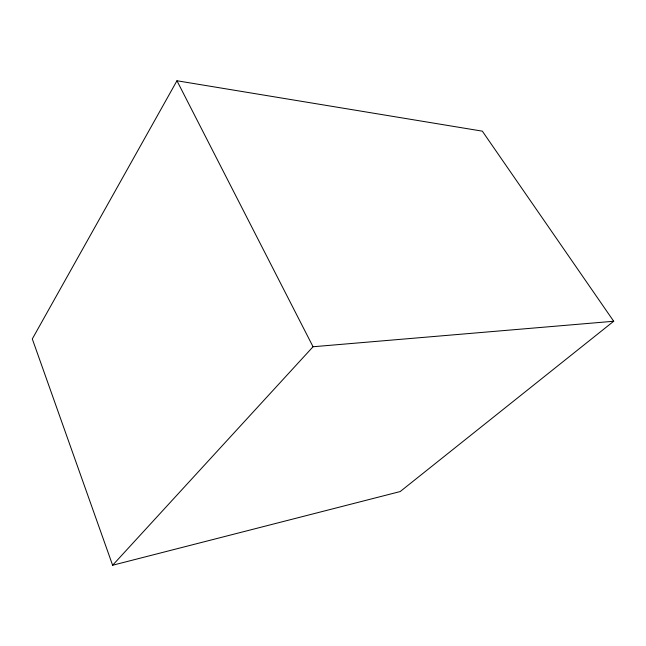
<?xml version="1.0" encoding="UTF-8"?>
<svg xmlns="http://www.w3.org/2000/svg" width="646" height="646" viewBox="0 0 646 646"><rect width="100%" height="100%" fill="white"/><g stroke="black" fill="none" stroke-linecap="round" stroke-linejoin="round"><path stroke-width="0.97" d="M176.956 80.758L32.3 338.932L112.622 565.242L400.189 491.558L613.7 321.256L482.328 131.154L176.956 80.758L313.044 346.749L613.7 321.256M112.622 565.242L313.044 346.749"/></g></svg>
